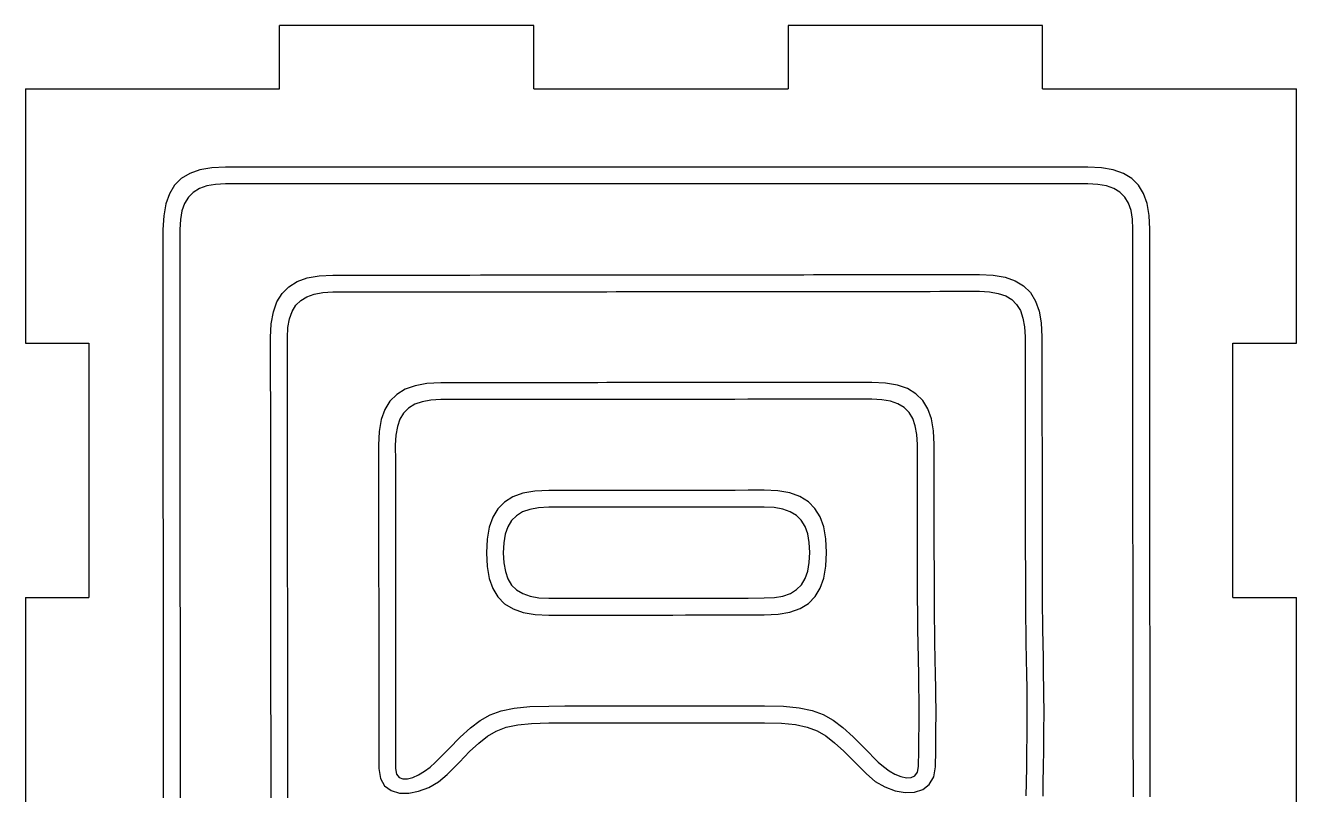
# Model space of a CAD drawing. Extents: x -112 to 112, y -170 to 170.
# Drawn here: x -111.8 to -0.6, y 102.9 to 170.2 of the extents above; entities that cross this region are included whole.
import ezdxf

# ---------------------------------------------------------------- set-up
doc = ezdxf.new("R2010")
doc.units = 0
doc.header["$MEASUREMENT"] = 0
doc.layers.get('0').update_dxf_attribs({"linetype": 'CONTINUOUS'})

msp = doc.modelspace()

# ---------------------------------------------------------------- linework, layer by layer
for p, q in [((-89.54, 164.63), (-89.54, 170.18)), ((-67.31, 170.18), (-89.54, 170.18)), ((-67.31, 164.63), (-67.31, 170.18)), ((-45.09, 170.18), (-45.09, 164.63)), ((-22.86, 170.18), (-45.09, 170.18)), ((-22.86, 164.63), (-22.86, 170.18)), ((-111.76, 164.63), (-89.54, 164.63)), ((-111.76, 164.63), (-111.76, 142.4)), ((-67.31, 164.63), (-45.09, 164.63)), ((-22.86, 164.63), (-0.64, 164.63)), ((-0.64, 142.4), (-0.64, 164.63)), ((-94.27, 157.8), (-95.48, 157.74)), ((-92.86, 157.8), (-94.27, 157.8)), ((-91.72, 157.8), (-92.86, 157.8)), ((-90.78, 157.8), (-91.72, 157.8)), ((-89.95, 157.8), (-90.78, 157.8)), ((-89.17, 157.8), (-89.95, 157.8)), ((-88.34, 157.8), (-89.17, 157.8)), ((-87.39, 157.8), (-88.34, 157.8)), ((-86.26, 157.8), (-87.39, 157.8)), ((-84.85, 157.8), (-86.26, 157.8)), ((-83.44, 157.8), (-84.85, 157.8)), ((-82.3, 157.8), (-83.44, 157.8)), ((-81.36, 157.8), (-82.3, 157.8)), ((-80.53, 157.8), (-81.36, 157.8)), ((-79.74, 157.8), (-80.53, 157.8)), ((-78.92, 157.8), (-79.74, 157.8)), ((-77.97, 157.8), (-78.92, 157.8)), ((-76.84, 157.8), (-77.97, 157.8)), ((-75.43, 157.8), (-76.84, 157.8)), ((-74.02, 157.8), (-75.43, 157.8)), ((-72.88, 157.8), (-74.02, 157.8)), ((-71.94, 157.8), (-72.88, 157.8)), ((-71.11, 157.8), (-71.94, 157.8)), ((-70.32, 157.8), (-71.11, 157.8)), ((-69.49, 157.8), (-70.32, 157.8)), ((-68.55, 157.8), (-69.49, 157.8)), ((-67.41, 157.8), (-68.55, 157.8)), ((-66, 157.8), (-67.41, 157.8)), ((-64.6, 157.8), (-66, 157.8)), ((-63.46, 157.8), (-64.6, 157.8)), ((-62.51, 157.8), (-63.46, 157.8)), ((-61.69, 157.8), (-62.51, 157.8)), ((-60.9, 157.8), (-61.69, 157.8)), ((-60.07, 157.8), (-60.9, 157.8)), ((-59.13, 157.8), (-60.07, 157.8)), ((-57.99, 157.8), (-59.13, 157.8)), ((-56.58, 157.8), (-57.99, 157.8)), ((-55.17, 157.8), (-56.58, 157.8)), ((-54.04, 157.8), (-55.17, 157.8)), ((-53.09, 157.8), (-54.04, 157.8)), ((-52.27, 157.8), (-53.09, 157.8)), ((-51.48, 157.8), (-52.27, 157.8)), ((-50.65, 157.8), (-51.48, 157.8)), ((-49.71, 157.8), (-50.65, 157.8)), ((-48.57, 157.8), (-49.71, 157.8)), ((-47.16, 157.8), (-48.57, 157.8)), ((-45.75, 157.8), (-47.16, 157.8)), ((-44.61, 157.8), (-45.75, 157.8)), ((-43.67, 157.8), (-44.61, 157.8)), ((-42.84, 157.8), (-43.67, 157.8)), ((-42.06, 157.8), (-42.84, 157.8)), ((-41.23, 157.8), (-42.06, 157.8)), ((-40.28, 157.8), (-41.23, 157.8)), ((-39.15, 157.8), (-40.28, 157.8)), ((-37.74, 157.8), (-39.15, 157.8)), ((-36.33, 157.8), (-37.74, 157.8)), ((-35.19, 157.8), (-36.33, 157.8)), ((-34.25, 157.8), (-35.19, 157.8)), ((-33.42, 157.8), (-34.25, 157.8)), ((-32.63, 157.8), (-33.42, 157.8)), ((-31.81, 157.8), (-32.63, 157.8)), ((-30.86, 157.8), (-31.81, 157.8)), ((-29.73, 157.8), (-30.86, 157.8)), ((-28.32, 157.8), (-29.73, 157.8)), ((-26.91, 157.8), (-28.32, 157.8)), ((-25.77, 157.8), (-26.91, 157.8)), ((-24.83, 157.8), (-25.77, 157.8)), ((-24, 157.8), (-24.83, 157.8)), ((-23.21, 157.8), (-24, 157.8)), ((-22.38, 157.8), (-23.21, 157.8)), ((-21.44, 157.8), (-22.38, 157.8)), ((-20.3, 157.8), (-21.44, 157.8)), ((-18.89, 157.8), (-20.3, 157.8)), ((-17.7, 157.74), (-18.89, 157.8)), ((-98.14, 156.8), (-98.72, 156.21)), ((-97.4, 157.25), (-98.14, 156.8)), ((-96.52, 157.56), (-97.4, 157.25)), ((-95.48, 157.74), (-96.52, 157.56)), ((-16.66, 157.56), (-17.7, 157.74)), ((-15.78, 157.25), (-16.66, 157.56)), ((-15.05, 156.8), (-15.78, 157.25)), ((-14.46, 156.22), (-15.05, 156.8)), ((-98.72, 156.21), (-99.17, 155.47)), ((-97.1, 155.59), (-97.52, 155.16)), ((-96.56, 155.92), (-97.1, 155.59)), ((-95.91, 156.15), (-96.56, 155.92)), ((-95.15, 156.29), (-95.91, 156.15)), ((-94.27, 156.33), (-95.15, 156.29)), ((-92.86, 156.33), (-94.27, 156.33)), ((-91.72, 156.33), (-92.86, 156.33)), ((-90.78, 156.33), (-91.72, 156.33)), ((-89.95, 156.33), (-90.78, 156.33)), ((-89.17, 156.33), (-89.95, 156.33)), ((-88.34, 156.33), (-89.17, 156.33)), ((-87.39, 156.33), (-88.34, 156.33)), ((-86.26, 156.33), (-87.39, 156.33)), ((-84.85, 156.33), (-86.26, 156.33)), ((-83.44, 156.33), (-84.85, 156.33)), ((-82.3, 156.33), (-83.44, 156.33)), ((-81.36, 156.33), (-82.3, 156.33)), ((-80.53, 156.33), (-81.36, 156.33)), ((-79.74, 156.33), (-80.53, 156.33)), ((-78.92, 156.33), (-79.74, 156.33)), ((-77.97, 156.33), (-78.92, 156.33)), ((-76.84, 156.33), (-77.97, 156.33)), ((-75.43, 156.33), (-76.84, 156.33)), ((-74.02, 156.33), (-75.43, 156.33)), ((-72.88, 156.33), (-74.02, 156.33)), ((-71.94, 156.33), (-72.88, 156.33)), ((-71.11, 156.33), (-71.94, 156.33)), ((-70.32, 156.33), (-71.11, 156.33)), ((-69.49, 156.33), (-70.32, 156.33)), ((-68.55, 156.33), (-69.49, 156.33)), ((-67.41, 156.33), (-68.55, 156.33)), ((-66, 156.33), (-67.41, 156.33)), ((-64.6, 156.33), (-66, 156.33)), ((-63.46, 156.33), (-64.6, 156.33)), ((-62.51, 156.33), (-63.46, 156.33)), ((-61.69, 156.33), (-62.51, 156.33)), ((-60.9, 156.33), (-61.69, 156.33)), ((-60.07, 156.33), (-60.9, 156.33)), ((-59.13, 156.33), (-60.07, 156.33)), ((-57.99, 156.33), (-59.13, 156.33)), ((-56.58, 156.33), (-57.99, 156.33)), ((-55.17, 156.33), (-56.58, 156.33)), ((-54.04, 156.33), (-55.17, 156.33)), ((-53.09, 156.33), (-54.04, 156.33)), ((-52.27, 156.33), (-53.09, 156.33)), ((-51.48, 156.33), (-52.27, 156.33)), ((-50.65, 156.33), (-51.48, 156.33)), ((-49.71, 156.33), (-50.65, 156.33)), ((-48.57, 156.33), (-49.71, 156.33)), ((-47.16, 156.33), (-48.57, 156.33)), ((-45.75, 156.33), (-47.16, 156.33)), ((-44.61, 156.33), (-45.75, 156.33)), ((-43.67, 156.33), (-44.61, 156.33)), ((-42.84, 156.33), (-43.67, 156.33)), ((-42.06, 156.33), (-42.84, 156.33)), ((-41.23, 156.33), (-42.06, 156.33)), ((-40.28, 156.33), (-41.23, 156.33)), ((-39.15, 156.33), (-40.28, 156.33)), ((-37.74, 156.33), (-39.15, 156.33)), ((-36.33, 156.33), (-37.74, 156.33)), ((-35.19, 156.33), (-36.33, 156.33)), ((-34.25, 156.33), (-35.19, 156.33)), ((-33.42, 156.33), (-34.25, 156.33)), ((-32.63, 156.33), (-33.42, 156.33)), ((-31.81, 156.33), (-32.63, 156.33)), ((-30.86, 156.33), (-31.81, 156.33)), ((-29.73, 156.33), (-30.86, 156.33)), ((-28.32, 156.33), (-29.73, 156.33)), ((-26.91, 156.33), (-28.32, 156.33)), ((-25.77, 156.33), (-26.91, 156.33)), ((-24.83, 156.33), (-25.77, 156.33)), ((-24, 156.33), (-24.83, 156.33)), ((-23.21, 156.33), (-24, 156.33)), ((-22.38, 156.33), (-23.21, 156.33)), ((-21.44, 156.33), (-22.38, 156.33)), ((-20.3, 156.33), (-21.44, 156.33)), ((-18.89, 156.33), (-20.3, 156.33)), ((-18.02, 156.29), (-18.89, 156.33)), ((-17.27, 156.15), (-18.02, 156.29)), ((-16.62, 155.93), (-17.27, 156.15)), ((-16.09, 155.6), (-16.62, 155.93)), ((-15.66, 155.18), (-16.09, 155.6)), ((-14.01, 155.49), (-14.46, 156.22)), ((-99.49, 154.59), (-99.67, 153.54)), ((-99.17, 155.47), (-99.49, 154.59)), ((-97.85, 154.62), (-98.08, 153.98)), ((-97.52, 155.16), (-97.85, 154.62)), ((-15.34, 154.65), (-15.66, 155.18)), ((-15.11, 154.01), (-15.34, 154.65)), ((-13.7, 154.61), (-14.01, 155.49)), ((-13.52, 153.57), (-13.7, 154.61)), ((-99.67, 153.54), (-99.74, 152.34)), ((-98.08, 153.98), (-98.22, 153.21)), ((-14.98, 153.25), (-15.11, 154.01)), ((-13.47, 152.38), (-13.52, 153.57)), ((-99.74, 152.34), (-99.74, 150.92)), ((-98.26, 152.33), (-98.27, 150.92)), ((-98.22, 153.21), (-98.26, 152.33)), ((-14.94, 152.38), (-14.98, 153.25)), ((-14.94, 150.98), (-14.94, 152.38)), ((-13.47, 150.97), (-13.47, 152.38)), ((-99.74, 150.92), (-99.75, 149.78)), ((-98.27, 150.92), (-98.28, 149.78)), ((-14.95, 149.84), (-14.94, 150.98)), ((-13.48, 149.84), (-13.47, 150.97)), ((-99.75, 149.78), (-99.75, 148.84)), ((-98.28, 149.78), (-98.28, 148.84)), ((-14.95, 148.9), (-14.95, 149.84)), ((-13.48, 148.9), (-13.48, 149.84)), ((-99.75, 148.84), (-99.75, 148.01)), ((-99.75, 148.01), (-99.75, 147.22)), ((-98.28, 148.84), (-98.28, 148.01)), ((-98.28, 148.01), (-98.28, 147.22)), ((-88.01, 147.79), (-87.13, 148.11)), ((-87.13, 148.11), (-86.09, 148.29)), ((-86.09, 148.29), (-84.89, 148.35)), ((-84.89, 148.35), (-83.48, 148.35)), ((-83.48, 148.35), (-82.34, 148.35)), ((-82.34, 148.35), (-81.4, 148.36)), ((-81.4, 148.36), (-80.57, 148.36)), ((-80.57, 148.36), (-79.78, 148.36)), ((-79.78, 148.36), (-78.96, 148.36)), ((-78.96, 148.36), (-78.01, 148.36)), ((-78.01, 148.36), (-76.88, 148.36)), ((-76.88, 148.36), (-75.47, 148.36)), ((-75.47, 148.36), (-74.06, 148.36)), ((-74.06, 148.36), (-72.92, 148.36)), ((-72.92, 148.36), (-71.98, 148.37)), ((-71.98, 148.37), (-71.15, 148.37)), ((-71.15, 148.37), (-70.36, 148.37)), ((-70.36, 148.37), (-69.53, 148.37)), ((-69.53, 148.37), (-68.59, 148.37)), ((-68.59, 148.37), (-67.45, 148.37)), ((-67.45, 148.37), (-66.04, 148.37)), ((-66.04, 148.37), (-64.64, 148.37)), ((-64.64, 148.37), (-63.5, 148.37)), ((-63.5, 148.37), (-62.55, 148.38)), ((-62.55, 148.38), (-61.73, 148.38)), ((-61.73, 148.38), (-60.94, 148.38)), ((-60.94, 148.38), (-60.11, 148.38)), ((-60.11, 148.38), (-59.17, 148.38)), ((-59.17, 148.38), (-58.03, 148.38)), ((-58.03, 148.38), (-56.62, 148.38)), ((-56.62, 148.38), (-55.21, 148.38)), ((-55.21, 148.38), (-54.08, 148.38)), ((-54.08, 148.38), (-53.13, 148.39)), ((-53.13, 148.39), (-52.31, 148.39)), ((-52.31, 148.39), (-51.52, 148.39)), ((-51.52, 148.39), (-50.69, 148.39)), ((-50.69, 148.39), (-49.75, 148.39)), ((-49.75, 148.39), (-48.61, 148.39)), ((-48.61, 148.39), (-47.2, 148.39)), ((-47.2, 148.39), (-45.79, 148.39)), ((-45.79, 148.39), (-44.65, 148.39)), ((-44.65, 148.39), (-43.71, 148.39)), ((-43.71, 148.39), (-42.88, 148.4)), ((-42.88, 148.4), (-42.1, 148.4)), ((-42.1, 148.4), (-41.27, 148.4)), ((-41.27, 148.4), (-40.32, 148.4)), ((-40.32, 148.4), (-39.19, 148.4)), ((-39.19, 148.4), (-37.78, 148.4)), ((-37.78, 148.4), (-36.37, 148.4)), ((-36.37, 148.4), (-35.23, 148.4)), ((-35.23, 148.4), (-34.29, 148.4)), ((-34.29, 148.4), (-33.46, 148.41)), ((-33.46, 148.41), (-32.67, 148.41)), ((-32.67, 148.41), (-31.85, 148.41)), ((-31.85, 148.41), (-30.9, 148.41)), ((-30.9, 148.41), (-29.77, 148.41)), ((-29.77, 148.41), (-28.36, 148.41)), ((-28.36, 148.41), (-27.16, 148.35)), ((-27.16, 148.35), (-26.12, 148.17)), ((-26.12, 148.17), (-25.23, 147.86)), ((-25.23, 147.86), (-24.5, 147.41)), ((-14.96, 147.29), (-14.95, 148.07)), ((-14.95, 148.07), (-14.95, 148.9)), ((-13.48, 148.07), (-13.48, 148.9)), ((-13.48, 147.28), (-13.48, 148.07)), ((-99.75, 147.22), (-99.75, 146.39)), ((-98.28, 147.22), (-98.28, 146.39)), ((-89.78, 146.02), (-89.33, 146.76)), ((-89.33, 146.76), (-88.74, 147.34)), ((-88.74, 147.34), (-88.01, 147.79)), ((-87.17, 146.47), (-86.52, 146.7)), ((-86.52, 146.7), (-85.76, 146.84)), ((-85.76, 146.84), (-84.89, 146.88)), ((-84.89, 146.88), (-83.48, 146.88)), ((-83.48, 146.88), (-82.34, 146.88)), ((-82.34, 146.88), (-81.4, 146.88)), ((-81.4, 146.88), (-80.57, 146.88)), ((-80.57, 146.88), (-79.78, 146.89)), ((-79.78, 146.89), (-78.95, 146.89)), ((-78.95, 146.89), (-78.01, 146.89)), ((-78.01, 146.89), (-76.87, 146.89)), ((-76.87, 146.89), (-75.46, 146.89)), ((-75.46, 146.89), (-74.06, 146.89)), ((-74.06, 146.89), (-72.92, 146.89)), ((-72.92, 146.89), (-71.98, 146.89)), ((-71.98, 146.89), (-71.15, 146.89)), ((-71.15, 146.89), (-70.36, 146.9)), ((-70.36, 146.9), (-69.53, 146.9)), ((-69.53, 146.9), (-68.59, 146.9)), ((-68.59, 146.9), (-67.45, 146.9)), ((-67.45, 146.9), (-66.04, 146.9)), ((-66.04, 146.9), (-64.63, 146.9)), ((-64.63, 146.9), (-63.5, 146.9)), ((-63.5, 146.9), (-62.55, 146.9)), ((-62.55, 146.9), (-61.73, 146.9)), ((-61.73, 146.9), (-60.94, 146.9)), ((-60.94, 146.9), (-60.11, 146.91)), ((-60.11, 146.91), (-59.17, 146.91)), ((-59.17, 146.91), (-58.03, 146.91)), ((-58.03, 146.91), (-56.62, 146.91)), ((-56.62, 146.91), (-55.21, 146.91)), ((-55.21, 146.91), (-54.07, 146.91)), ((-54.07, 146.91), (-53.13, 146.91)), ((-53.13, 146.91), (-52.3, 146.91)), ((-52.3, 146.91), (-51.52, 146.91)), ((-51.52, 146.91), (-50.69, 146.92)), ((-50.69, 146.92), (-49.74, 146.92)), ((-49.74, 146.92), (-48.61, 146.92)), ((-48.61, 146.92), (-47.2, 146.92)), ((-47.2, 146.92), (-45.79, 146.92)), ((-45.79, 146.92), (-44.65, 146.92)), ((-44.65, 146.92), (-43.71, 146.92)), ((-43.71, 146.92), (-42.88, 146.92)), ((-42.88, 146.92), (-42.09, 146.92)), ((-42.09, 146.92), (-41.27, 146.93)), ((-41.27, 146.93), (-40.32, 146.93)), ((-40.32, 146.93), (-39.19, 146.93)), ((-39.19, 146.93), (-37.78, 146.93)), ((-37.78, 146.93), (-36.37, 146.93)), ((-36.37, 146.93), (-35.23, 146.93)), ((-35.23, 146.93), (-34.29, 146.93)), ((-34.29, 146.93), (-33.46, 146.93)), ((-33.46, 146.93), (-32.67, 146.93)), ((-32.67, 146.93), (-31.84, 146.94)), ((-31.84, 146.94), (-30.9, 146.94)), ((-30.9, 146.94), (-29.76, 146.94)), ((-29.76, 146.94), (-28.35, 146.94)), ((-28.35, 146.94), (-27.48, 146.9)), ((-27.48, 146.9), (-26.72, 146.76)), ((-26.72, 146.76), (-26.07, 146.54)), ((-24.5, 147.41), (-23.91, 146.83)), ((-23.91, 146.83), (-23.46, 146.09)), ((-14.96, 146.46), (-14.96, 147.29)), ((-13.48, 146.46), (-13.48, 147.28)), ((-99.75, 146.39), (-99.75, 145.44)), ((-98.28, 146.39), (-98.28, 145.44)), ((-90.09, 145.14), (-89.78, 146.02)), ((-88.45, 145.18), (-88.13, 145.72)), ((-88.13, 145.72), (-87.7, 146.14)), ((-87.7, 146.14), (-87.17, 146.47)), ((-26.07, 146.54), (-25.54, 146.21)), ((-25.54, 146.21), (-25.11, 145.78)), ((-25.11, 145.78), (-24.78, 145.25)), ((-23.46, 146.09), (-23.15, 145.21)), ((-14.96, 145.52), (-14.96, 146.46)), ((-13.48, 145.52), (-13.48, 146.46)), ((-99.75, 145.44), (-99.75, 144.3)), ((-98.28, 145.44), (-98.28, 144.3)), ((-90.27, 144.1), (-90.09, 145.14)), ((-88.81, 143.78), (-88.68, 144.54)), ((-88.68, 144.54), (-88.45, 145.18)), ((-24.78, 145.25), (-24.56, 144.6)), ((-24.56, 144.6), (-24.42, 143.84)), ((-23.15, 145.21), (-22.96, 144.17)), ((-14.96, 144.38), (-14.96, 145.52)), ((-13.48, 144.38), (-13.48, 145.52)), ((-99.75, 144.3), (-99.75, 142.89)), ((-98.28, 144.3), (-98.28, 142.89)), ((-90.33, 142.9), (-90.27, 144.1)), ((-88.86, 142.9), (-88.81, 143.78)), ((-24.42, 143.84), (-24.38, 142.97)), ((-22.96, 144.17), (-22.9, 142.97)), ((-14.95, 142.98), (-14.96, 144.38)), ((-13.48, 142.98), (-13.48, 144.38)), ((-111.76, 142.4), (-106.21, 142.4)), ((-106.21, 142.4), (-106.21, 120.18)), ((-99.75, 142.89), (-99.75, 141.48)), ((-98.28, 142.89), (-98.28, 141.48)), ((-90.33, 141.49), (-90.33, 142.9)), ((-88.86, 141.49), (-88.86, 142.9)), ((-24.38, 142.97), (-24.37, 141.56)), ((-22.9, 142.97), (-22.9, 141.56)), ((-14.95, 141.57), (-14.95, 142.98)), ((-13.48, 141.57), (-13.48, 142.98)), ((-6.2, 142.4), (-0.64, 142.4)), ((-6.2, 120.18), (-6.2, 142.4)), ((-99.75, 141.48), (-99.75, 140.34)), ((-98.28, 141.48), (-98.28, 140.35)), ((-90.33, 140.35), (-90.33, 141.49)), ((-88.85, 140.35), (-88.86, 141.49)), ((-24.37, 141.56), (-24.37, 140.42)), ((-22.9, 141.56), (-22.9, 140.42)), ((-14.95, 140.43), (-14.95, 141.57)), ((-13.48, 140.43), (-13.48, 141.57)), ((-99.75, 140.34), (-99.75, 139.4)), ((-98.28, 140.35), (-98.28, 139.4)), ((-90.33, 139.41), (-90.33, 140.35)), ((-88.85, 139.41), (-88.85, 140.35)), ((-24.37, 140.42), (-24.37, 139.48)), ((-22.9, 140.42), (-22.9, 139.48)), ((-14.95, 139.49), (-14.95, 140.43)), ((-13.48, 139.49), (-13.48, 140.43)), ((-99.75, 139.4), (-99.75, 138.57)), ((-98.28, 139.4), (-98.28, 138.57)), ((-90.33, 138.58), (-90.33, 139.41)), ((-88.85, 138.58), (-88.85, 139.41)), ((-75.46, 138.94), (-76.66, 138.88)), ((-74.05, 138.94), (-75.46, 138.94)), ((-72.91, 138.94), (-74.05, 138.94)), ((-71.97, 138.94), (-72.91, 138.94)), ((-71.14, 138.94), (-71.97, 138.94)), ((-70.35, 138.95), (-71.14, 138.94)), ((-69.52, 138.95), (-70.35, 138.95)), ((-68.58, 138.95), (-69.52, 138.95)), ((-67.44, 138.95), (-68.58, 138.95)), ((-66.03, 138.95), (-67.44, 138.95)), ((-64.63, 138.95), (-66.03, 138.95)), ((-63.49, 138.95), (-64.63, 138.95)), ((-62.54, 138.95), (-63.49, 138.95)), ((-61.72, 138.95), (-62.54, 138.95)), ((-60.93, 138.96), (-61.72, 138.95)), ((-60.1, 138.96), (-60.93, 138.96)), ((-59.16, 138.96), (-60.1, 138.96)), ((-58.02, 138.96), (-59.16, 138.96)), ((-56.61, 138.96), (-58.02, 138.96)), ((-55.2, 138.96), (-56.61, 138.96)), ((-54.07, 138.96), (-55.2, 138.96)), ((-53.12, 138.96), (-54.07, 138.96)), ((-52.3, 138.96), (-53.12, 138.96)), ((-51.51, 138.96), (-52.3, 138.96)), ((-50.68, 138.97), (-51.51, 138.96)), ((-49.74, 138.97), (-50.68, 138.97)), ((-48.6, 138.97), (-49.74, 138.97)), ((-47.19, 138.97), (-48.6, 138.97)), ((-45.78, 138.97), (-47.19, 138.97)), ((-44.64, 138.97), (-45.78, 138.97)), ((-43.7, 138.97), (-44.64, 138.97)), ((-42.87, 138.97), (-43.7, 138.97)), ((-42.09, 138.97), (-42.87, 138.97)), ((-41.26, 138.98), (-42.09, 138.97)), ((-40.31, 138.98), (-41.26, 138.98)), ((-39.18, 138.98), (-40.31, 138.98)), ((-37.77, 138.98), (-39.18, 138.98)), ((-36.57, 138.92), (-37.77, 138.98)), ((-35.53, 138.74), (-36.57, 138.92)), ((-24.37, 139.48), (-24.37, 138.65)), ((-22.9, 139.48), (-22.9, 138.65)), ((-14.95, 138.66), (-14.95, 139.49)), ((-13.48, 138.66), (-13.48, 139.49)), ((-99.75, 138.57), (-99.75, 137.78)), ((-98.28, 138.57), (-98.27, 137.79)), ((-90.32, 137.79), (-90.33, 138.58)), ((-88.85, 137.8), (-88.85, 138.58)), ((-88.85, 136.97), (-88.85, 137.8)), ((-79.31, 137.93), (-79.9, 137.34)), ((-78.58, 138.38), (-79.31, 137.93)), ((-77.7, 138.69), (-78.58, 138.38)), ((-76.66, 138.88), (-77.7, 138.69)), ((-34.64, 138.43), (-35.53, 138.74)), ((-33.91, 137.98), (-34.64, 138.43)), ((-33.32, 137.39), (-33.91, 137.98)), ((-24.37, 138.65), (-24.37, 137.86)), ((-24.37, 137.86), (-24.37, 137.04)), ((-22.9, 138.65), (-22.9, 137.86)), ((-22.9, 137.86), (-22.9, 137.04)), ((-14.95, 137.87), (-14.95, 138.66)), ((-14.95, 137.05), (-14.95, 137.87)), ((-13.48, 137.87), (-13.48, 138.66)), ((-13.48, 137.05), (-13.48, 137.87)), ((-99.75, 137.78), (-99.75, 136.96)), ((-99.75, 136.96), (-99.74, 136.01)), ((-98.27, 137.79), (-98.27, 136.96)), ((-98.27, 136.96), (-98.27, 136.02)), ((-90.32, 136.97), (-90.32, 137.79)), ((-90.32, 136.02), (-90.32, 136.97)), ((-88.85, 136.03), (-88.85, 136.97)), ((-79.9, 137.34), (-80.34, 136.61)), ((-78.27, 136.73), (-78.7, 136.3)), ((-77.73, 137.06), (-78.27, 136.73)), ((-77.09, 137.29), (-77.73, 137.06)), ((-76.33, 137.42), (-77.09, 137.29)), ((-75.45, 137.47), (-76.33, 137.42)), ((-74.05, 137.47), (-75.45, 137.47)), ((-72.91, 137.47), (-74.05, 137.47)), ((-71.97, 137.47), (-72.91, 137.47)), ((-71.14, 137.47), (-71.97, 137.47)), ((-70.35, 137.47), (-71.14, 137.47)), ((-69.52, 137.47), (-70.35, 137.47)), ((-68.58, 137.47), (-69.52, 137.47)), ((-67.44, 137.48), (-68.58, 137.47)), ((-66.03, 137.48), (-67.44, 137.48)), ((-64.62, 137.48), (-66.03, 137.48)), ((-63.49, 137.48), (-64.62, 137.48)), ((-62.54, 137.48), (-63.49, 137.48)), ((-61.72, 137.48), (-62.54, 137.48)), ((-60.93, 137.48), (-61.72, 137.48)), ((-60.1, 137.48), (-60.93, 137.48)), ((-59.16, 137.48), (-60.1, 137.48)), ((-58.02, 137.49), (-59.16, 137.48)), ((-56.61, 137.49), (-58.02, 137.49)), ((-55.2, 137.49), (-56.61, 137.49)), ((-54.06, 137.49), (-55.2, 137.49)), ((-53.12, 137.49), (-54.06, 137.49)), ((-52.29, 137.49), (-53.12, 137.49)), ((-51.51, 137.49), (-52.29, 137.49)), ((-50.68, 137.49), (-51.51, 137.49)), ((-49.74, 137.49), (-50.68, 137.49)), ((-48.6, 137.5), (-49.74, 137.49)), ((-47.19, 137.5), (-48.6, 137.5)), ((-45.78, 137.5), (-47.19, 137.5)), ((-44.64, 137.5), (-45.78, 137.5)), ((-43.7, 137.5), (-44.64, 137.5)), ((-42.87, 137.5), (-43.7, 137.5)), ((-42.08, 137.5), (-42.87, 137.5)), ((-41.26, 137.5), (-42.08, 137.5)), ((-40.31, 137.5), (-41.26, 137.5)), ((-39.18, 137.51), (-40.31, 137.5)), ((-37.77, 137.51), (-39.18, 137.51)), ((-36.89, 137.46), (-37.77, 137.51)), ((-36.13, 137.33), (-36.89, 137.46)), ((-35.49, 137.1), (-36.13, 137.33)), ((-34.95, 136.78), (-35.49, 137.1)), ((-34.52, 136.35), (-34.95, 136.78)), ((-32.88, 136.66), (-33.32, 137.39)), ((-24.37, 137.04), (-24.37, 136.09)), ((-22.9, 137.04), (-22.9, 136.09)), ((-14.95, 136.1), (-14.95, 137.05)), ((-13.47, 136.1), (-13.48, 137.05)), ((-99.74, 136.01), (-99.74, 134.88)), ((-98.27, 136.02), (-98.27, 134.88)), ((-90.32, 134.89), (-90.32, 136.02)), ((-88.85, 134.89), (-88.85, 136.03)), ((-80.66, 135.73), (-80.84, 134.69)), ((-80.34, 136.61), (-80.66, 135.73)), ((-79.02, 135.77), (-79.25, 135.12)), ((-78.7, 136.3), (-79.02, 135.77)), ((-34.2, 135.82), (-34.52, 136.35)), ((-33.97, 135.17), (-34.2, 135.82)), ((-32.56, 135.78), (-32.88, 136.66)), ((-32.38, 134.74), (-32.56, 135.78)), ((-24.37, 136.09), (-24.37, 134.95)), ((-22.9, 136.09), (-22.9, 134.96)), ((-14.95, 134.96), (-14.95, 136.1)), ((-13.47, 134.97), (-13.47, 136.1)), ((-99.74, 134.88), (-99.74, 133.47)), ((-98.27, 134.88), (-98.27, 133.47)), ((-90.32, 133.48), (-90.32, 134.89)), ((-88.85, 133.48), (-88.85, 134.89)), ((-80.84, 134.69), (-80.9, 133.49)), ((-79.25, 135.12), (-79.38, 134.37)), ((-33.83, 134.41), (-33.97, 135.17)), ((-32.32, 133.54), (-32.38, 134.74)), ((-24.37, 134.95), (-24.37, 133.55)), ((-22.9, 134.96), (-22.89, 133.55)), ((-14.94, 133.56), (-14.95, 134.96)), ((-13.47, 133.56), (-13.47, 134.97)), ((-99.74, 133.47), (-99.74, 132.06)), ((-98.27, 133.47), (-98.27, 132.06)), ((-90.32, 132.07), (-90.32, 133.48)), ((-88.85, 132.07), (-88.85, 133.48)), ((-80.9, 133.49), (-80.9, 132.08)), ((-79.38, 134.37), (-79.43, 133.49)), ((-79.43, 133.49), (-79.42, 132.08)), ((-33.79, 133.54), (-33.83, 134.41)), ((-33.79, 132.13), (-33.79, 133.54)), ((-32.31, 132.13), (-32.32, 133.54)), ((-24.37, 133.55), (-24.36, 132.14)), ((-22.89, 133.55), (-22.89, 132.14)), ((-14.94, 132.15), (-14.94, 133.56)), ((-13.47, 132.15), (-13.47, 133.56)), ((-99.74, 132.06), (-99.74, 130.92)), ((-98.27, 132.06), (-98.27, 130.92)), ((-90.32, 130.93), (-90.32, 132.07)), ((-88.85, 130.93), (-88.85, 132.07)), ((-80.9, 132.08), (-80.9, 130.94)), ((-79.42, 132.08), (-79.42, 130.94)), ((-33.79, 130.99), (-33.79, 132.13)), ((-32.31, 130.99), (-32.31, 132.13)), ((-24.36, 132.14), (-24.36, 131)), ((-22.89, 132.14), (-22.89, 131)), ((-14.94, 131.01), (-14.94, 132.15)), ((-13.47, 131.01), (-13.47, 132.15)), ((-99.74, 130.92), (-99.74, 129.98)), ((-98.27, 130.92), (-98.27, 129.98)), ((-90.32, 129.99), (-90.32, 130.93)), ((-88.84, 129.99), (-88.85, 130.93)), ((-80.9, 130.94), (-80.89, 130)), ((-79.42, 130.94), (-79.42, 130)), ((-33.78, 130.05), (-33.79, 130.99)), ((-33.78, 129.22), (-33.78, 130.05)), ((-32.31, 130.05), (-32.31, 130.99)), ((-32.31, 129.22), (-32.31, 130.05)), ((-24.36, 131), (-24.36, 130.06)), ((-24.36, 130.06), (-24.36, 129.23)), ((-22.89, 131), (-22.89, 130.06)), ((-22.89, 130.06), (-22.89, 129.23)), ((-14.94, 130.07), (-14.94, 131.01)), ((-14.94, 129.24), (-14.94, 130.07)), ((-13.47, 130.07), (-13.47, 131.01)), ((-13.47, 129.24), (-13.47, 130.07)), ((-99.74, 129.98), (-99.74, 129.15)), ((-99.74, 129.15), (-99.74, 128.36)), ((-98.27, 129.98), (-98.27, 129.15)), ((-98.27, 129.15), (-98.26, 128.36)), ((-90.32, 129.16), (-90.32, 129.99)), ((-90.31, 128.37), (-90.32, 129.16)), ((-88.84, 129.16), (-88.84, 129.99)), ((-88.84, 128.37), (-88.84, 129.16)), ((-80.89, 130), (-80.89, 129.17)), ((-80.89, 129.17), (-80.89, 128.38)), ((-79.42, 130), (-79.42, 129.17)), ((-79.42, 129.17), (-79.42, 128.38)), ((-69.15, 128.97), (-69.88, 128.52)), ((-68.27, 129.28), (-69.15, 128.97)), ((-67.23, 129.47), (-68.27, 129.28)), ((-66.02, 129.53), (-67.23, 129.47)), ((-64.62, 129.53), (-66.02, 129.53)), ((-63.48, 129.53), (-64.62, 129.53)), ((-62.54, 129.53), (-63.48, 129.53)), ((-61.71, 129.53), (-62.54, 129.53)), ((-60.92, 129.53), (-61.71, 129.53)), ((-60.09, 129.53), (-60.92, 129.53)), ((-59.15, 129.53), (-60.09, 129.53)), ((-58.01, 129.54), (-59.15, 129.53)), ((-56.6, 129.54), (-58.01, 129.54)), ((-55.19, 129.54), (-56.6, 129.54)), ((-54.06, 129.54), (-55.19, 129.54)), ((-53.11, 129.54), (-54.06, 129.54)), ((-52.29, 129.54), (-53.11, 129.54)), ((-51.5, 129.54), (-52.29, 129.54)), ((-50.67, 129.54), (-51.5, 129.54)), ((-49.73, 129.54), (-50.67, 129.54)), ((-48.59, 129.55), (-49.73, 129.54)), ((-47.18, 129.55), (-48.59, 129.55)), ((-45.98, 129.49), (-47.18, 129.55)), ((-44.94, 129.31), (-45.98, 129.49)), ((-44.06, 128.99), (-44.94, 129.31)), ((-43.32, 128.55), (-44.06, 128.99)), ((-33.78, 128.43), (-33.78, 129.22)), ((-32.31, 128.43), (-32.31, 129.22)), ((-24.36, 129.23), (-24.36, 128.44)), ((-22.89, 129.23), (-22.89, 128.44)), ((-14.94, 128.45), (-14.94, 129.24)), ((-13.47, 128.45), (-13.47, 129.24)), ((-99.74, 128.36), (-99.74, 127.54)), ((-98.26, 128.36), (-98.26, 127.54)), ((-90.31, 127.54), (-90.31, 128.37)), ((-88.84, 127.55), (-88.84, 128.37)), ((-80.89, 128.38), (-80.89, 127.55)), ((-79.42, 128.38), (-79.42, 127.56)), ((-70.47, 127.93), (-70.91, 127.2)), ((-69.88, 128.52), (-70.47, 127.93)), ((-67.66, 127.88), (-68.3, 127.65)), ((-66.9, 128.01), (-67.66, 127.88)), ((-66.02, 128.06), (-66.9, 128.01)), ((-64.61, 128.06), (-66.02, 128.06)), ((-63.48, 128.06), (-64.61, 128.06)), ((-62.53, 128.06), (-63.48, 128.06)), ((-61.71, 128.06), (-62.53, 128.06)), ((-60.92, 128.06), (-61.71, 128.06)), ((-60.09, 128.06), (-60.92, 128.06)), ((-59.15, 128.06), (-60.09, 128.06)), ((-58.01, 128.06), (-59.15, 128.06)), ((-56.6, 128.07), (-58.01, 128.06)), ((-55.19, 128.07), (-56.6, 128.07)), ((-54.06, 128.07), (-55.19, 128.07)), ((-53.11, 128.07), (-54.06, 128.07)), ((-52.28, 128.07), (-53.11, 128.07)), ((-51.5, 128.07), (-52.28, 128.07)), ((-50.67, 128.07), (-51.5, 128.07)), ((-49.73, 128.07), (-50.67, 128.07)), ((-48.59, 128.07), (-49.73, 128.07)), ((-47.18, 128.08), (-48.59, 128.07)), ((-46.3, 128.03), (-47.18, 128.08)), ((-45.54, 127.9), (-46.3, 128.03)), ((-44.9, 127.67), (-45.54, 127.9)), ((-42.74, 127.96), (-43.32, 128.55)), ((-42.29, 127.23), (-42.74, 127.96)), ((-33.78, 127.6), (-33.78, 128.43)), ((-32.31, 127.61), (-32.31, 128.43)), ((-24.36, 128.44), (-24.36, 127.61)), ((-22.89, 128.44), (-22.89, 127.62)), ((-14.94, 127.62), (-14.94, 128.45)), ((-13.47, 127.63), (-13.47, 128.45)), ((-99.74, 127.54), (-99.73, 126.59)), ((-98.26, 127.54), (-98.26, 126.59)), ((-90.31, 126.6), (-90.31, 127.54)), ((-88.84, 126.6), (-88.84, 127.55)), ((-80.89, 127.55), (-80.89, 126.61)), ((-79.42, 127.56), (-79.42, 126.61)), ((-70.91, 127.2), (-71.22, 126.32)), ((-69.26, 126.89), (-69.59, 126.36)), ((-68.84, 127.32), (-69.26, 126.89)), ((-68.3, 127.65), (-68.84, 127.32)), ((-44.36, 127.35), (-44.9, 127.67)), ((-43.94, 126.92), (-44.36, 127.35)), ((-43.61, 126.38), (-43.94, 126.92)), ((-41.97, 126.35), (-42.29, 127.23)), ((-33.78, 126.66), (-33.78, 127.6)), ((-32.31, 126.66), (-32.31, 127.61)), ((-24.36, 127.61), (-24.36, 126.67)), ((-22.89, 127.62), (-22.89, 126.67)), ((-14.94, 126.68), (-14.94, 127.62)), ((-13.46, 126.68), (-13.47, 127.63)), ((-99.73, 126.59), (-99.73, 125.45)), ((-98.26, 126.59), (-98.26, 125.46)), ((-90.31, 125.46), (-90.31, 126.6)), ((-88.84, 125.47), (-88.84, 126.6)), ((-80.89, 126.61), (-80.89, 125.47)), ((-79.42, 126.61), (-79.42, 125.48)), ((-71.22, 126.32), (-71.41, 125.28)), ((-69.82, 125.71), (-69.95, 124.95)), ((-69.59, 126.36), (-69.82, 125.71)), ((-43.38, 125.74), (-43.61, 126.38)), ((-43.24, 124.98), (-43.38, 125.74)), ((-41.79, 125.31), (-41.97, 126.35)), ((-33.78, 125.52), (-33.78, 126.66)), ((-32.31, 125.52), (-32.31, 126.66)), ((-24.36, 126.67), (-24.36, 125.53)), ((-22.89, 126.67), (-22.89, 125.53)), ((-14.94, 125.54), (-14.94, 126.68)), ((-13.46, 125.54), (-13.46, 126.68)), ((-99.73, 125.45), (-99.73, 124.05)), ((-98.26, 125.46), (-98.26, 124.05)), ((-90.31, 124.06), (-90.31, 125.46)), ((-88.84, 124.06), (-88.84, 125.47)), ((-80.89, 125.47), (-80.89, 124.07)), ((-79.42, 125.48), (-79.42, 124.07)), ((-71.41, 125.28), (-71.47, 124.08)), ((-69.95, 124.95), (-69.99, 124.08)), ((-43.2, 124.1), (-43.24, 124.98)), ((-41.73, 124.11), (-41.79, 125.31)), ((-33.78, 124.11), (-33.78, 125.52)), ((-32.31, 124.12), (-32.31, 125.52)), ((-24.36, 125.53), (-24.36, 124.12)), ((-22.89, 125.53), (-22.88, 124.13)), ((-14.93, 124.13), (-14.94, 125.54)), ((-13.46, 124.14), (-13.46, 125.54)), ((-99.73, 124.05), (-99.73, 122.64)), ((-98.26, 124.05), (-98.26, 122.64)), ((-90.31, 122.65), (-90.31, 124.06)), ((-88.84, 122.65), (-88.84, 124.06)), ((-80.89, 124.07), (-80.89, 122.66)), ((-79.42, 124.07), (-79.41, 122.66)), ((-71.47, 124.08), (-71.4, 122.87)), ((-69.99, 124.08), (-69.95, 123.2)), ((-43.24, 123.23), (-43.2, 124.1)), ((-41.79, 122.9), (-41.73, 124.11)), ((-33.78, 122.72), (-33.78, 124.11)), ((-32.3, 122.73), (-32.31, 124.12)), ((-24.36, 124.12), (-24.35, 122.73)), ((-22.88, 124.13), (-22.88, 122.74)), ((-14.93, 122.73), (-14.93, 124.13)), ((-13.46, 122.73), (-13.46, 124.14)), ((-99.73, 122.64), (-99.73, 121.5)), ((-98.26, 122.64), (-98.26, 121.5)), ((-90.31, 121.51), (-90.31, 122.65)), ((-88.84, 121.51), (-88.84, 122.65)), ((-80.89, 122.66), (-80.89, 121.52)), ((-79.41, 122.66), (-79.41, 121.52)), ((-71.4, 122.87), (-71.22, 121.83)), ((-69.95, 123.2), (-69.81, 122.44)), ((-69.81, 122.44), (-69.59, 121.8)), ((-43.6, 121.82), (-43.38, 122.47)), ((-43.38, 122.47), (-43.24, 123.23)), ((-41.97, 121.86), (-41.79, 122.9)), ((-33.77, 121.6), (-33.78, 122.72)), ((-32.3, 121.6), (-32.3, 122.73)), ((-24.35, 122.73), (-24.35, 121.61)), ((-22.88, 122.74), (-22.88, 121.61)), ((-14.93, 121.59), (-14.93, 122.73)), ((-13.46, 121.59), (-13.46, 122.73)), ((-99.73, 121.5), (-99.73, 120.56)), ((-98.26, 121.5), (-98.26, 120.56)), ((-90.31, 120.57), (-90.31, 121.51)), ((-88.83, 120.57), (-88.84, 121.51)), ((-80.89, 121.52), (-80.88, 120.58)), ((-79.41, 121.52), (-79.41, 120.58)), ((-71.22, 121.83), (-70.91, 120.95)), ((-69.59, 121.8), (-69.26, 121.26)), ((-69.26, 121.26), (-68.83, 120.84)), ((-44.36, 120.86), (-43.93, 121.29)), ((-43.93, 121.29), (-43.6, 121.82)), ((-42.28, 120.98), (-41.97, 121.86)), ((-33.77, 120.66), (-33.77, 121.6)), ((-32.3, 120.67), (-32.3, 121.6)), ((-24.35, 121.61), (-24.35, 120.67)), ((-22.88, 121.61), (-22.88, 120.68)), ((-14.93, 120.64), (-14.93, 121.59)), ((-13.46, 120.65), (-13.46, 121.59)), ((-111.76, 120.18), (-106.21, 120.18)), ((-111.76, 120.18), (-111.76, 97.95)), ((-99.73, 120.56), (-99.73, 119.73)), ((-98.26, 120.56), (-98.26, 119.73)), ((-90.31, 119.74), (-90.31, 120.57)), ((-88.83, 119.74), (-88.83, 120.57)), ((-80.88, 120.58), (-80.88, 119.75)), ((-79.41, 120.58), (-79.41, 119.75)), ((-70.91, 120.95), (-70.46, 120.22)), ((-70.46, 120.22), (-69.87, 119.63)), ((-68.83, 120.84), (-68.29, 120.51)), ((-68.29, 120.51), (-67.65, 120.28)), ((-67.65, 120.28), (-66.89, 120.15)), ((-66.89, 120.15), (-66.01, 120.11)), ((-66.01, 120.11), (-64.61, 120.11)), ((-64.61, 120.11), (-63.47, 120.11)), ((-63.47, 120.11), (-62.53, 120.11)), ((-62.53, 120.11), (-61.7, 120.11)), ((-61.7, 120.11), (-60.91, 120.11)), ((-60.91, 120.11), (-60.08, 120.11)), ((-60.08, 120.11), (-59.14, 120.11)), ((-59.14, 120.11), (-58, 120.11)), ((-58, 120.11), (-56.59, 120.12)), ((-56.59, 120.12), (-55.18, 120.12)), ((-55.18, 120.12), (-54.05, 120.12)), ((-54.05, 120.12), (-53.1, 120.12)), ((-53.1, 120.12), (-52.28, 120.12)), ((-52.28, 120.12), (-51.49, 120.12)), ((-51.49, 120.12), (-50.66, 120.12)), ((-50.66, 120.12), (-49.72, 120.12)), ((-49.72, 120.12), (-48.58, 120.12)), ((-48.58, 120.12), (-47.17, 120.13)), ((-47.17, 120.13), (-46.29, 120.17)), ((-46.29, 120.17), (-45.54, 120.3)), ((-45.54, 120.3), (-44.89, 120.53)), ((-44.89, 120.53), (-44.36, 120.86)), ((-43.31, 119.66), (-42.73, 120.25)), ((-42.73, 120.25), (-42.28, 120.98)), ((-33.77, 119.85), (-33.77, 120.66)), ((-32.3, 119.86), (-32.3, 120.67)), ((-24.35, 120.67), (-24.35, 119.86)), ((-22.88, 120.68), (-22.87, 119.87)), ((-14.93, 119.82), (-14.93, 120.64)), ((-13.46, 119.82), (-13.46, 120.65)), ((-6.2, 120.18), (-0.64, 120.18)), ((-0.64, 97.95), (-0.64, 120.18)), ((-99.73, 119.73), (-99.73, 118.94)), ((-99.73, 118.94), (-99.73, 118.11)), ((-98.26, 119.73), (-98.25, 118.94)), ((-98.25, 118.94), (-98.25, 118.11)), ((-90.3, 118.95), (-90.31, 119.74)), ((-90.3, 118.12), (-90.3, 118.95)), ((-88.83, 118.95), (-88.83, 119.74)), ((-88.83, 118.12), (-88.83, 118.95)), ((-80.88, 119.75), (-80.88, 118.96)), ((-80.88, 118.96), (-80.88, 118.13)), ((-79.41, 119.75), (-79.41, 118.96)), ((-79.41, 118.96), (-79.41, 118.13)), ((-69.87, 119.63), (-69.14, 119.19)), ((-69.14, 119.19), (-68.25, 118.87)), ((-44.93, 118.9), (-44.05, 119.21)), ((-44.05, 119.21), (-43.31, 119.66)), ((-33.76, 119.07), (-33.77, 119.85)), ((-33.75, 118.25), (-33.76, 119.07)), ((-32.29, 119.08), (-32.3, 119.86)), ((-32.28, 118.26), (-32.29, 119.08)), ((-24.35, 119.86), (-24.34, 119.08)), ((-24.34, 119.08), (-24.33, 118.26)), ((-22.87, 119.87), (-22.87, 119.09)), ((-22.87, 119.09), (-22.86, 118.27)), ((-14.93, 119.03), (-14.93, 119.82)), ((-14.93, 118.2), (-14.93, 119.03)), ((-13.46, 119.03), (-13.46, 119.82)), ((-13.46, 118.2), (-13.46, 119.03)), ((-99.73, 118.11), (-99.72, 117.17)), ((-98.25, 118.11), (-98.25, 117.17)), ((-90.3, 117.18), (-90.3, 118.12)), ((-88.83, 117.18), (-88.83, 118.12)), ((-80.88, 118.13), (-80.88, 117.19)), ((-79.41, 118.13), (-79.41, 117.19)), ((-68.25, 118.87), (-67.21, 118.69)), ((-67.21, 118.69), (-66.01, 118.63)), ((-66.01, 118.63), (-64.6, 118.64)), ((-64.6, 118.64), (-63.47, 118.64)), ((-63.47, 118.64), (-62.52, 118.64)), ((-62.52, 118.64), (-61.7, 118.64)), ((-61.7, 118.64), (-60.91, 118.64)), ((-60.91, 118.64), (-60.08, 118.64)), ((-60.08, 118.64), (-59.14, 118.64)), ((-59.14, 118.64), (-58, 118.64)), ((-58, 118.64), (-56.59, 118.64)), ((-56.59, 118.64), (-55.18, 118.64)), ((-55.18, 118.64), (-54.05, 118.65)), ((-54.05, 118.65), (-53.1, 118.65)), ((-53.1, 118.65), (-52.27, 118.65)), ((-52.27, 118.65), (-51.49, 118.65)), ((-51.49, 118.65), (-50.66, 118.65)), ((-50.66, 118.65), (-49.72, 118.65)), ((-49.72, 118.65), (-48.58, 118.65)), ((-48.58, 118.65), (-47.17, 118.65)), ((-47.17, 118.65), (-45.97, 118.71)), ((-45.97, 118.71), (-44.93, 118.9)), ((-33.74, 117.32), (-33.75, 118.25)), ((-32.26, 117.33), (-32.28, 118.26)), ((-24.33, 118.26), (-24.31, 117.33)), ((-22.86, 118.27), (-22.84, 117.34)), ((-14.93, 117.26), (-14.93, 118.2)), ((-13.45, 117.26), (-13.46, 118.2)), ((-99.72, 117.17), (-99.72, 116.03)), ((-98.25, 117.17), (-98.25, 116.03)), ((-90.3, 116.04), (-90.3, 117.18)), ((-88.83, 116.04), (-88.83, 117.18)), ((-80.88, 117.19), (-80.88, 116.05)), ((-79.41, 117.19), (-79.41, 116.05)), ((-33.72, 116.19), (-33.74, 117.32)), ((-32.25, 116.21), (-32.26, 117.33)), ((-24.31, 117.33), (-24.3, 116.2)), ((-22.84, 117.34), (-22.82, 116.22)), ((-14.93, 116.12), (-14.93, 117.26)), ((-13.45, 116.12), (-13.45, 117.26)), ((-99.72, 116.03), (-99.72, 114.62)), ((-98.25, 116.03), (-98.25, 114.63)), ((-90.3, 114.63), (-90.3, 116.04)), ((-88.83, 114.63), (-88.83, 116.04)), ((-80.88, 116.05), (-80.88, 114.64)), ((-79.41, 116.05), (-79.41, 114.64)), ((-33.69, 114.8), (-33.72, 116.19)), ((-32.22, 114.82), (-32.25, 116.21)), ((-24.3, 116.2), (-24.27, 114.81)), ((-22.82, 116.22), (-22.8, 114.83)), ((-14.92, 114.71), (-14.93, 116.12)), ((-13.45, 114.71), (-13.45, 116.12)), ((-99.72, 114.62), (-99.72, 113.21)), ((-98.25, 114.63), (-98.25, 113.22)), ((-90.3, 113.22), (-90.3, 114.63)), ((-88.83, 113.23), (-88.83, 114.63)), ((-80.88, 114.64), (-80.88, 113.23)), ((-79.41, 114.64), (-79.4, 113.24)), ((-33.67, 113.39), (-33.69, 114.8)), ((-32.2, 113.41), (-32.22, 114.82)), ((-24.27, 114.81), (-24.25, 113.4)), ((-22.8, 114.83), (-22.78, 113.42)), ((-14.92, 113.3), (-14.92, 114.71)), ((-13.45, 113.3), (-13.45, 114.71)), ((-33.65, 112.26), (-33.67, 113.39)), ((-32.18, 112.27), (-32.2, 113.41)), ((-24.25, 113.4), (-24.23, 112.27)), ((-22.78, 113.42), (-22.76, 112.28)), ((-99.72, 113.21), (-99.72, 112.08)), ((-98.25, 113.22), (-98.25, 112.08)), ((-90.3, 112.09), (-90.3, 113.22)), ((-88.83, 112.09), (-88.83, 113.23)), ((-80.88, 113.23), (-80.88, 112.1)), ((-79.4, 113.24), (-79.4, 112.1)), ((-33.64, 111.32), (-33.65, 112.26)), ((-32.17, 111.33), (-32.18, 112.27)), ((-24.23, 112.27), (-24.22, 111.33)), ((-22.76, 112.28), (-22.75, 111.34)), ((-14.92, 112.17), (-14.92, 113.3)), ((-13.45, 112.17), (-13.45, 113.3)), ((-99.72, 112.08), (-99.72, 111.13)), ((-99.72, 111.13), (-99.72, 110.31)), ((-98.25, 112.08), (-98.25, 111.14)), ((-98.25, 111.14), (-98.25, 110.31)), ((-90.3, 111.14), (-90.3, 112.09)), ((-90.3, 110.32), (-90.3, 111.14)), ((-88.82, 111.15), (-88.83, 112.09)), ((-88.82, 110.32), (-88.82, 111.15)), ((-80.88, 112.1), (-80.87, 111.15)), ((-80.87, 111.15), (-80.87, 110.33)), ((-79.4, 112.1), (-79.4, 111.16)), ((-79.4, 111.16), (-79.4, 110.33)), ((-33.64, 110.49), (-33.64, 111.32)), ((-32.16, 110.5), (-32.17, 111.33)), ((-24.22, 111.33), (-24.21, 110.5)), ((-22.75, 111.34), (-22.74, 110.51)), ((-14.92, 111.22), (-14.92, 112.17)), ((-14.92, 110.4), (-14.92, 111.22)), ((-13.45, 111.22), (-13.45, 112.17)), ((-13.45, 110.4), (-13.45, 111.22)), ((-99.72, 110.31), (-99.72, 109.52)), ((-98.25, 110.31), (-98.24, 109.52)), ((-90.29, 109.53), (-90.3, 110.32)), ((-88.82, 109.53), (-88.82, 110.32)), ((-80.87, 110.33), (-80.87, 109.54)), ((-79.4, 110.33), (-79.4, 109.54)), ((-71.14, 109.92), (-70.18, 110.27)), ((-70.18, 110.27), (-69.05, 110.51)), ((-69.05, 110.51), (-67.68, 110.64)), ((-67.68, 110.64), (-66.01, 110.68)), ((-66.01, 110.68), (-64.6, 110.69)), ((-64.6, 110.69), (-63.46, 110.69)), ((-63.46, 110.69), (-62.52, 110.69)), ((-62.52, 110.69), (-61.69, 110.69)), ((-61.69, 110.69), (-60.9, 110.69)), ((-60.9, 110.69), (-60.07, 110.69)), ((-60.07, 110.69), (-59.13, 110.69)), ((-59.13, 110.69), (-57.99, 110.69)), ((-57.99, 110.69), (-56.58, 110.69)), ((-56.58, 110.69), (-55.17, 110.7)), ((-55.17, 110.7), (-54.04, 110.7)), ((-54.04, 110.7), (-53.09, 110.7)), ((-53.09, 110.7), (-52.27, 110.7)), ((-52.27, 110.7), (-51.48, 110.7)), ((-51.48, 110.7), (-50.65, 110.7)), ((-50.65, 110.7), (-49.71, 110.7)), ((-49.71, 110.7), (-48.57, 110.7)), ((-48.57, 110.7), (-47.16, 110.7)), ((-47.16, 110.7), (-45.49, 110.67)), ((-45.49, 110.67), (-44.12, 110.54)), ((-44.12, 110.54), (-42.99, 110.3)), ((-42.99, 110.3), (-42.02, 109.95)), ((-33.64, 109.71), (-33.64, 110.49)), ((-32.16, 109.71), (-32.16, 110.5)), ((-24.21, 110.5), (-24.21, 109.72)), ((-22.74, 110.51), (-22.74, 109.72)), ((-14.92, 109.61), (-14.92, 110.4)), ((-13.45, 109.61), (-13.45, 110.4)), ((-99.72, 109.52), (-99.72, 108.69)), ((-98.24, 109.52), (-98.24, 108.69)), ((-90.29, 108.7), (-90.29, 109.53)), ((-88.82, 108.7), (-88.82, 109.53)), ((-80.87, 109.54), (-80.87, 108.71)), ((-79.4, 109.54), (-79.4, 108.71)), ((-72.86, 108.77), (-72.01, 109.42)), ((-72.01, 109.42), (-71.14, 109.92)), ((-69.74, 108.83), (-68.73, 109.05)), ((-68.73, 109.05), (-67.51, 109.17)), ((-67.51, 109.17), (-66, 109.21)), ((-66, 109.21), (-64.59, 109.21)), ((-64.59, 109.21), (-63.46, 109.21)), ((-63.46, 109.21), (-62.51, 109.22)), ((-62.51, 109.22), (-61.69, 109.22)), ((-61.69, 109.22), (-60.9, 109.22)), ((-60.9, 109.22), (-60.07, 109.22)), ((-60.07, 109.22), (-59.13, 109.22)), ((-59.13, 109.22), (-57.99, 109.22)), ((-57.99, 109.22), (-56.58, 109.22)), ((-56.58, 109.22), (-55.17, 109.22)), ((-55.17, 109.22), (-54.04, 109.22)), ((-54.04, 109.22), (-53.09, 109.23)), ((-53.09, 109.23), (-52.26, 109.23)), ((-52.26, 109.23), (-51.48, 109.23)), ((-51.48, 109.23), (-50.65, 109.23)), ((-50.65, 109.23), (-49.71, 109.23)), ((-49.71, 109.23), (-48.57, 109.23)), ((-48.57, 109.23), (-47.16, 109.23)), ((-47.16, 109.23), (-45.66, 109.19)), ((-45.66, 109.19), (-44.43, 109.07)), ((-44.43, 109.07), (-43.42, 108.85)), ((-42.02, 109.95), (-41.15, 109.45)), ((-41.15, 109.45), (-40.3, 108.8)), ((-33.64, 108.88), (-33.64, 109.71)), ((-32.17, 108.88), (-32.16, 109.71)), ((-24.21, 109.72), (-24.22, 108.89)), ((-22.74, 109.72), (-22.75, 108.89)), ((-14.92, 108.78), (-14.92, 109.61)), ((-13.45, 108.78), (-13.45, 109.61)), ((-99.72, 108.69), (-99.71, 107.75)), ((-98.24, 108.69), (-98.24, 107.75)), ((-90.29, 107.76), (-90.29, 108.7)), ((-88.82, 107.76), (-88.82, 108.7)), ((-80.87, 108.71), (-80.87, 107.77)), ((-79.4, 108.71), (-79.4, 107.77)), ((-74.75, 106.95), (-73.75, 107.95)), ((-73.75, 107.95), (-72.86, 108.77)), ((-72.14, 107.44), (-71.38, 108.04)), ((-71.38, 108.04), (-70.61, 108.49)), ((-70.61, 108.49), (-69.74, 108.83)), ((-43.42, 108.85), (-42.56, 108.52)), ((-42.56, 108.52), (-41.78, 108.07)), ((-41.78, 108.07), (-41.02, 107.47)), ((-40.3, 108.8), (-39.41, 107.99)), ((-39.41, 107.99), (-38.41, 106.99)), ((-33.67, 106.8), (-33.65, 107.94)), ((-33.65, 107.94), (-33.64, 108.88)), ((-32.19, 106.79), (-32.18, 107.93)), ((-32.18, 107.93), (-32.17, 108.88)), ((-24.23, 107.95), (-24.24, 106.81)), ((-24.22, 108.89), (-24.23, 107.95)), ((-22.76, 107.94), (-22.77, 106.8)), ((-22.75, 108.89), (-22.76, 107.94)), ((-14.92, 107.84), (-14.92, 108.78)), ((-14.92, 106.7), (-14.92, 107.84)), ((-13.45, 107.84), (-13.45, 108.78)), ((-13.44, 106.7), (-13.45, 107.84)), ((-99.71, 107.75), (-99.71, 106.61)), ((-98.24, 107.75), (-98.24, 106.61)), ((-90.29, 106.62), (-90.29, 107.76)), ((-88.82, 106.62), (-88.82, 107.76)), ((-80.87, 107.77), (-80.87, 106.63)), ((-79.4, 107.77), (-79.4, 106.63)), ((-75.94, 105.75), (-74.75, 106.95)), ((-73.83, 105.79), (-72.93, 106.7)), ((-72.93, 106.7), (-72.14, 107.44)), ((-41.02, 107.47), (-40.23, 106.73)), ((-40.23, 106.73), (-39.32, 105.83)), ((-38.41, 106.99), (-37.21, 105.79)), ((-33.69, 105.4), (-33.67, 106.8)), ((-32.21, 105.38), (-32.19, 106.79)), ((-24.24, 106.81), (-24.26, 105.41)), ((-22.77, 106.8), (-22.79, 105.39)), ((-14.91, 105.29), (-14.92, 106.7)), ((-13.44, 105.29), (-13.44, 106.7)), ((-99.71, 106.61), (-99.71, 105.2)), ((-98.24, 106.61), (-98.24, 105.2)), ((-90.29, 105.21), (-90.29, 106.62)), ((-88.82, 105.21), (-88.82, 106.62)), ((-80.87, 106.63), (-80.87, 105.22)), ((-79.4, 106.63), (-79.4, 105.22)), ((-76.39, 105.35), (-75.94, 105.75)), ((-74.9, 104.71), (-73.83, 105.79)), ((-39.32, 105.83), (-38.25, 104.75)), ((-37.21, 105.79), (-36.76, 105.39)), ((-99.71, 105.2), (-99.71, 103.79)), ((-98.24, 105.2), (-98.24, 103.79)), ((-90.29, 103.8), (-90.29, 105.21)), ((-88.82, 103.8), (-88.82, 105.21)), ((-80.87, 105.22), (-80.73, 104.34)), ((-79.4, 105.22), (-79.32, 104.74)), ((-79.32, 104.74), (-79.1, 104.44)), ((-77.89, 104.44), (-77.39, 104.67)), ((-77.39, 104.67), (-76.88, 104.98)), ((-76.88, 104.98), (-76.39, 105.35)), ((-75.66, 104.07), (-74.9, 104.71)), ((-38.25, 104.75), (-37.48, 104.1)), ((-36.76, 105.39), (-36.26, 105.03)), ((-36.26, 105.03), (-35.75, 104.74)), ((-35.75, 104.74), (-35.23, 104.53)), ((-35.23, 104.53), (-34.75, 104.42)), ((-34.33, 104.43), (-34, 104.59)), ((-34, 104.59), (-33.77, 104.9)), ((-33.77, 104.9), (-33.69, 105.4)), ((-32.75, 103.83), (-32.36, 104.49)), ((-32.36, 104.49), (-32.21, 105.38)), ((-24.26, 105.41), (-24.28, 103.98)), ((-22.79, 105.39), (-22.81, 103.96)), ((-14.91, 103.88), (-14.91, 105.29)), ((-13.44, 103.88), (-13.44, 105.29)), ((-99.71, 103.79), (-99.71, 102.66)), ((-98.24, 103.79), (-98.24, 102.66)), ((-90.29, 102.67), (-90.29, 103.8)), ((-88.82, 102.67), (-88.82, 103.8)), ((-80.73, 104.34), (-80.36, 103.7)), ((-80.36, 103.7), (-79.79, 103.29)), ((-79.1, 104.44), (-78.77, 104.31)), ((-78.77, 104.31), (-78.36, 104.32)), ((-78.36, 104.32), (-77.89, 104.44)), ((-77.39, 103.23), (-76.51, 103.57)), ((-76.51, 103.57), (-75.66, 104.07)), ((-37.48, 104.1), (-36.63, 103.61)), ((-36.63, 103.61), (-35.74, 103.28)), ((-34.75, 104.42), (-34.33, 104.43)), ((-34.04, 103.16), (-33.32, 103.39)), ((-33.32, 103.39), (-32.75, 103.83)), ((-24.28, 103.98), (-24.3, 102.83)), ((-22.81, 103.96), (-22.83, 102.81)), ((-14.91, 102.74), (-14.91, 103.88)), ((-13.44, 102.75), (-13.44, 103.88)), ((-79.79, 103.29), (-79.07, 103.08)), ((-79.07, 103.08), (-78.26, 103.06)), ((-78.26, 103.06), (-77.39, 103.23)), ((-35.74, 103.28), (-34.86, 103.13)), ((-34.86, 103.13), (-34.04, 103.16))]:
    msp.add_line(p, q)

doc.saveas('drawing.dxf')
